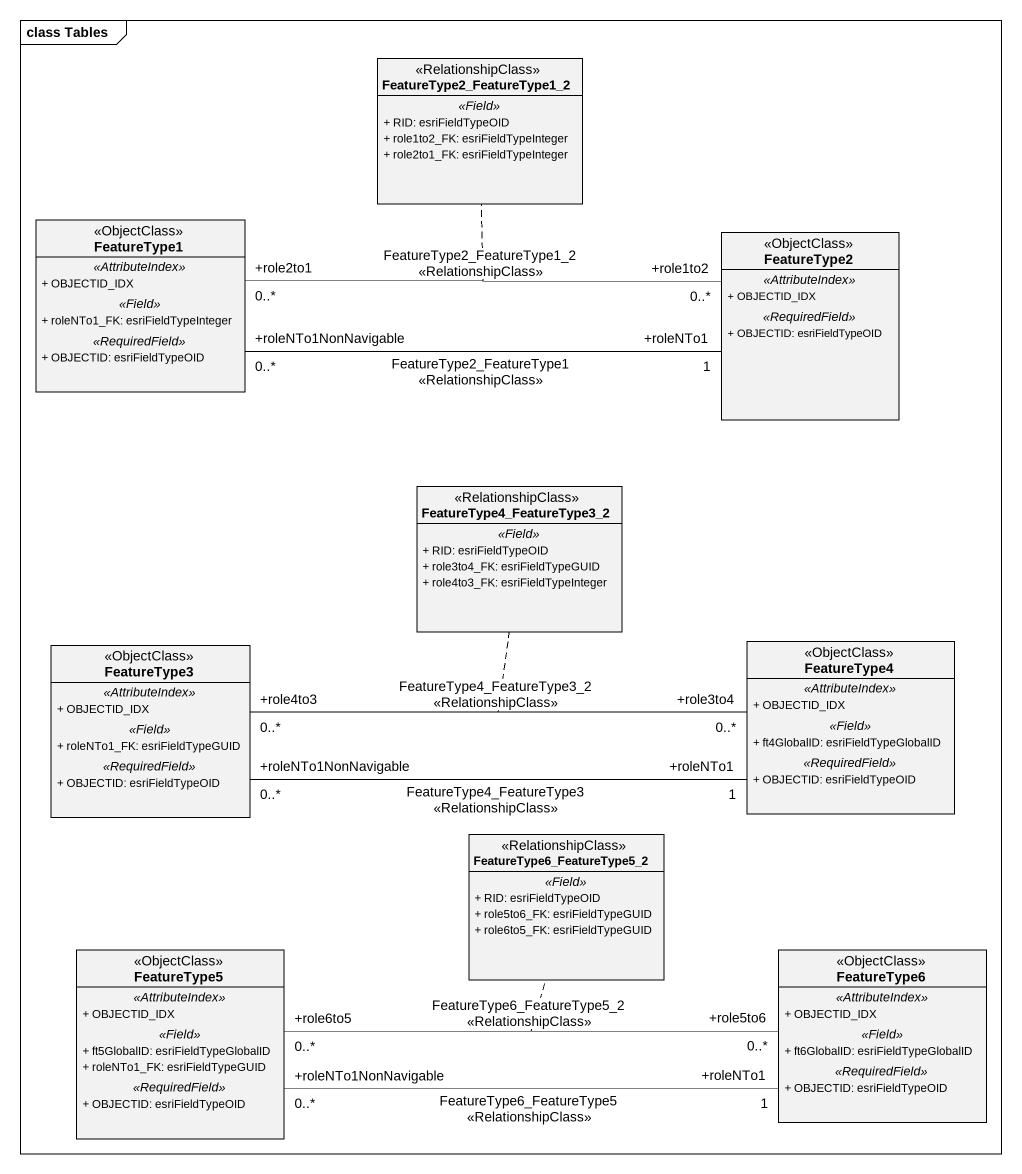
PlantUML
@startuml
mainframe class Tables
hide circle
hide empty members
skinparam classAttributeIconSize 0
class FeatureType2_FeatureType1_2 <<RelationshipClass>> {
  .. <<Field>> ..
  + RID: esriFieldTypeOID
  + role1to2_FK: esriFieldTypeInteger
  + role2to1_FK: esriFieldTypeInteger
}
class FeatureType1 <<ObjectClass>> {
  .. <<AttributeIndex>> ..
  + OBJECTID_IDX
  .. <<Field>> ..
  + roleNTo1_FK: esriFieldTypeInteger
  .. <<RequiredField>> ..
  + OBJECTID: esriFieldTypeOID
}
class FeatureType2 <<ObjectClass>> {
  .. <<AttributeIndex>> ..
  + OBJECTID_IDX
  .. <<RequiredField>> ..
  + OBJECTID: esriFieldTypeOID
}
class FeatureType4_FeatureType3_2 <<RelationshipClass>> {
  .. <<Field>> ..
  + RID: esriFieldTypeOID
  + role3to4_FK: esriFieldTypeGUID
  + role4to3_FK: esriFieldTypeInteger
}
class FeatureType3 <<ObjectClass>> {
  .. <<AttributeIndex>> ..
  + OBJECTID_IDX
  .. <<Field>> ..
  + roleNTo1_FK: esriFieldTypeGUID
  .. <<RequiredField>> ..
  + OBJECTID: esriFieldTypeOID
}
class FeatureType4 <<ObjectClass>> {
  .. <<AttributeIndex>> ..
  + OBJECTID_IDX
  .. <<Field>> ..
  + ft4GlobalID: esriFieldTypeGlobalID
  .. <<RequiredField>> ..
  + OBJECTID: esriFieldTypeOID
}
class FeatureType6_FeatureType5_2 <<RelationshipClass>> {
  .. <<Field>> ..
  + RID: esriFieldTypeOID
  + role5to6_FK: esriFieldTypeGUID
  + role6to5_FK: esriFieldTypeGUID
}
class FeatureType5 <<ObjectClass>> {
  .. <<AttributeIndex>> ..
  + OBJECTID_IDX
  .. <<Field>> ..
  + ft5GlobalID: esriFieldTypeGlobalID
  + roleNTo1_FK: esriFieldTypeGUID
  .. <<RequiredField>> ..
  + OBJECTID: esriFieldTypeOID
}
class FeatureType6 <<ObjectClass>> {
  .. <<AttributeIndex>> ..
  + OBJECTID_IDX
  .. <<Field>> ..
  + ft6GlobalID: esriFieldTypeGlobalID
  .. <<RequiredField>> ..
  + OBJECTID: esriFieldTypeOID
}
FeatureType2 "+roleNTo1\n1" -left- "+roleNTo1NonNavigable\n0..*" FeatureType1 : FeatureType2_FeatureType1\n<<RelationshipClass>>
FeatureType2 "+role1to2\n0..*" -left- "+role2to1\n0..*" FeatureType1 : FeatureType2_FeatureType1_2\n<<RelationshipClass>>
(FeatureType2, FeatureType1) .. FeatureType2_FeatureType1_2
FeatureType4 "+roleNTo1\n1" -left- "+roleNTo1NonNavigable\n0..*" FeatureType3 : FeatureType4_FeatureType3\n<<RelationshipClass>>
FeatureType4 "+role3to4\n0..*" -left- "+role4to3\n0..*" FeatureType3 : FeatureType4_FeatureType3_2\n<<RelationshipClass>>
(FeatureType4, FeatureType3) .. FeatureType4_FeatureType3_2
FeatureType6 "+roleNTo1\n1" -left- "+roleNTo1NonNavigable\n0..*" FeatureType5 : FeatureType6_FeatureType5\n<<RelationshipClass>>
FeatureType6 "+role5to6\n0..*" -left- "+role6to5\n0..*" FeatureType5 : FeatureType6_FeatureType5_2\n<<RelationshipClass>>
(FeatureType6, FeatureType5) .. FeatureType6_FeatureType5_2
@enduml
